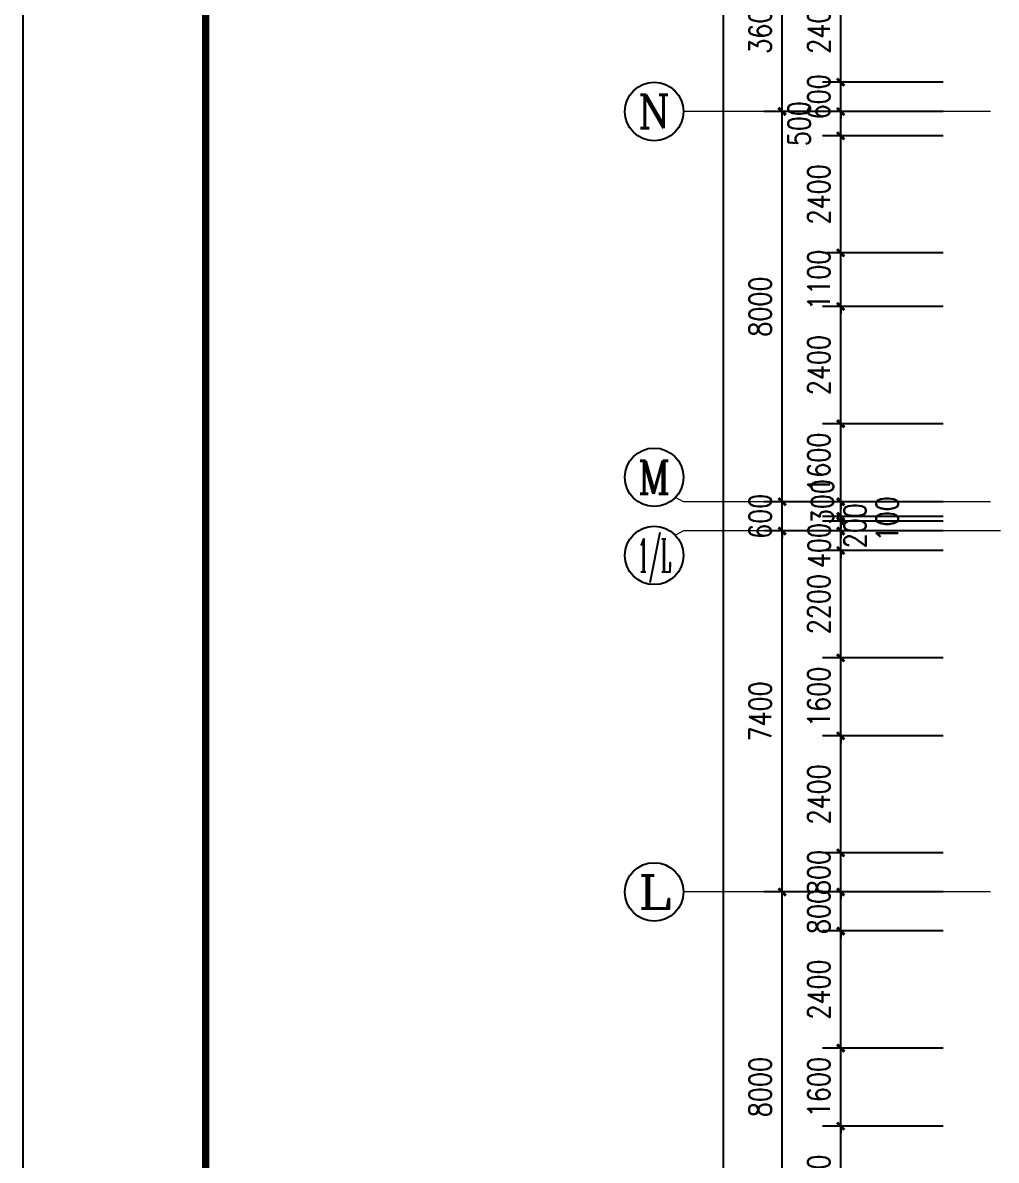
# Model space of a CAD drawing. Extents: x 1417642 to 3570900, y 124798 to 1191112.
# Drawn here: x 1417642 to 1437594, y 714033 to 737352 of the extents above; entities that cross this region are included whole.
import ezdxf
from ezdxf.enums import TextEntityAlignment as Align

# ---------------------------------------------------------------- set-up
doc = ezdxf.new("R2010")
doc.units = 0
doc.header["$LTSCALE"] = 1000
doc.header["$MEASUREMENT"] = 0
doc.linetypes.add('DOTE', pattern=[2.42, 2, -0.2, 0.02, -0.2])
doc.layers.get('0').update_dxf_attribs({"linetype": 'CONTINUOUS'})
doc.layers.get('Defpoints').update_dxf_attribs({"linetype": 'CONTINUOUS'})
for name, color, linetype in [('AXIS', 3, 'CONTINUOUS'), ('AXIS_TEXT', 7, 'CONTINUOUS'), ('DOTE', 1, 'DOTE'), ('PUB_DIM', 3, 'CONTINUOUS'), ('PUB_TITLE', 4, 'CONTINUOUS')]:
    doc.layers.add(name, color=color, linetype=linetype)
doc.styles.add('_TCH_AXIS', font='COMPLEX', dxfattribs={"bigfont": 'GBCBIG'})
doc.styles.add('DIM_FONT', font='SIMPLEX.shx', dxfattribs={"width": 0.8})
doc.dimstyles.new('DIMN150', dxfattribs={"dimscale": 1.5, "dimtxt": 300, "dimasz": 100, "dimexe": 250, "dimexo": 300, "dimgap": 150, "dimtad": 1, "dimdec": 0, "dimzin": 0, "dimdsep": 46, "dimtxsty": 'DIM_FONT', "dimblk": 'ARCHTICK', "dimcen": 0.09, "dimdle": 1.5, "dimclrt": 7, "dimazin": 2, "dimtfac": 1, "dimtdec": 0, "dimtix": 1, "dimtmove": 2, "dimatfit": 3, "dimldrblk": 'ARCHTICK', "dimfxl": 1, "dimtolj": 1, "dimtzin": 0, "dimarcsym": 0})

# ---------------------------------------------------------------- blocks, each defined once
blk = doc.blocks.new('_ArchTick')
at = {"color": 0, "linetype": 'ByBlock', "const_width": 0.4}
blk.add_lwpolyline([(-0.5, -0.5), (0.5, 0.5)], dxfattribs=at)
blk = doc.blocks.new('*D3826')
at = {"layer": 'Defpoints', "color": 0}
for p in [(1434406, 738533), (1436955, 738533), (1436955, 736133)]:
    blk.add_point(p, dxfattribs=at)
at = {"layer": 'PUB_DIM', "color": 0, "lineweight": -2}
for p, q in [((1436505, 738533), (1434031, 738533)), ((1434406, 736131), (1434406, 738535)), ((1436505, 736133), (1434031, 736133))]:
    blk.add_line(p, q, dxfattribs=at)
at = {"layer": 'PUB_DIM', "color": 0, "lineweight": -2, "xscale": 150, "yscale": 150, "zscale": 150}
for p, rotation in [((1434406, 738533), 90), ((1434406, 736133), 270)]:
    blk.add_blockref('_ArchTick', p, dxfattribs=dict(at, rotation=rotation))
at = {"layer": 'PUB_DIM', "color": 7, "insert": (1433956, 737333), "char_height": 450, "attachment_point": 5, "rotation": 90, "style": 'DIM_FONT'}
blk.add_mtext('\\A1;2400', dxfattribs=at)
blk = doc.blocks.new('*D3827')
at = {"layer": 'Defpoints', "color": 0}
for p in [(1434406, 736133), (1436955, 736133), (1436955, 735533)]:
    blk.add_point(p, dxfattribs=at)
at = {"layer": 'PUB_DIM', "color": 0, "lineweight": -2}
for p, q in [((1434406, 736133), (1434406, 736283)), ((1436505, 736133), (1434031, 736133)), ((1434406, 735533), (1434406, 736133)), ((1436505, 735533), (1434031, 735533)), ((1434406, 735533), (1434406, 735383))]:
    blk.add_line(p, q, dxfattribs=at)
at = {"layer": 'PUB_DIM', "color": 0, "lineweight": -2, "xscale": 150, "yscale": 150, "zscale": 150}
for p, rotation in [((1434406, 736133), 270), ((1434406, 735533), 90)]:
    blk.add_blockref('_ArchTick', p, dxfattribs=dict(at, rotation=rotation))
at = {"layer": 'PUB_DIM', "color": 7, "insert": (1433956, 735833), "char_height": 450, "attachment_point": 5, "rotation": 90, "style": 'DIM_FONT'}
blk.add_mtext('\\A1;600', dxfattribs=at)
blk = doc.blocks.new('*D3828')
at = {"layer": 'Defpoints', "color": 0}
for p in [(1434406, 735533), (1436955, 735533), (1436955, 735033)]:
    blk.add_point(p, dxfattribs=at)
at = {"layer": 'PUB_DIM', "color": 0, "lineweight": -2}
for p, q in [((1436505, 735533), (1434031, 735533)), ((1434406, 735031), (1434406, 735535)), ((1436505, 735033), (1434031, 735033))]:
    blk.add_line(p, q, dxfattribs=at)
at = {"layer": 'PUB_DIM', "color": 0, "lineweight": -2, "xscale": 150, "yscale": 150, "zscale": 150}
for p, rotation in [((1434406, 735533), 90), ((1434406, 735033), 270)]:
    blk.add_blockref('_ArchTick', p, dxfattribs=dict(at, rotation=rotation))
at = {"layer": 'PUB_DIM', "color": 7, "insert": (1433555, 735283), "char_height": 450, "attachment_point": 5, "rotation": 90, "style": 'DIM_FONT'}
blk.add_mtext('\\A1;500', dxfattribs=at)
blk = doc.blocks.new('*D3829')
at = {"layer": 'Defpoints', "color": 0}
for p in [(1434406, 735033), (1436955, 735033), (1436955, 732633)]:
    blk.add_point(p, dxfattribs=at)
at = {"layer": 'PUB_DIM', "color": 0, "lineweight": -2}
for p, q in [((1436505, 735033), (1434031, 735033)), ((1434406, 732631), (1434406, 735035)), ((1436505, 732633), (1434031, 732633))]:
    blk.add_line(p, q, dxfattribs=at)
at = {"layer": 'PUB_DIM', "color": 0, "lineweight": -2, "xscale": 150, "yscale": 150, "zscale": 150}
for p, rotation in [((1434406, 735033), 90), ((1434406, 732633), 270)]:
    blk.add_blockref('_ArchTick', p, dxfattribs=dict(at, rotation=rotation))
at = {"layer": 'PUB_DIM', "color": 7, "insert": (1433956, 733833), "char_height": 450, "attachment_point": 5, "rotation": 90, "style": 'DIM_FONT'}
blk.add_mtext('\\A1;2400', dxfattribs=at)
blk = doc.blocks.new('*D3830')
at = {"layer": 'Defpoints', "color": 0}
for p in [(1434406, 732633), (1436955, 732633), (1436955, 731533)]:
    blk.add_point(p, dxfattribs=at)
at = {"layer": 'PUB_DIM', "color": 0, "lineweight": -2}
for p, q in [((1434406, 732633), (1434406, 732783)), ((1436505, 732633), (1434031, 732633)), ((1434406, 731533), (1434406, 732633)), ((1436505, 731533), (1434031, 731533)), ((1434406, 731533), (1434406, 731383))]:
    blk.add_line(p, q, dxfattribs=at)
at = {"layer": 'PUB_DIM', "color": 0, "lineweight": -2, "xscale": 150, "yscale": 150, "zscale": 150}
for p, rotation in [((1434406, 732633), 270), ((1434406, 731533), 90)]:
    blk.add_blockref('_ArchTick', p, dxfattribs=dict(at, rotation=rotation))
at = {"layer": 'PUB_DIM', "color": 7, "insert": (1433956, 732083), "char_height": 450, "attachment_point": 5, "rotation": 90, "style": 'DIM_FONT'}
blk.add_mtext('\\A1;1100', dxfattribs=at)
blk = doc.blocks.new('*D3831')
at = {"layer": 'Defpoints', "color": 0}
for p in [(1434406, 731533), (1436955, 731533), (1436955, 729133)]:
    blk.add_point(p, dxfattribs=at)
at = {"layer": 'PUB_DIM', "color": 0, "lineweight": -2}
for p, q in [((1436505, 731533), (1434031, 731533)), ((1434406, 729131), (1434406, 731535)), ((1436505, 729133), (1434031, 729133))]:
    blk.add_line(p, q, dxfattribs=at)
at = {"layer": 'PUB_DIM', "color": 0, "lineweight": -2, "xscale": 150, "yscale": 150, "zscale": 150}
for p, rotation in [((1434406, 731533), 90), ((1434406, 729133), 270)]:
    blk.add_blockref('_ArchTick', p, dxfattribs=dict(at, rotation=rotation))
at = {"layer": 'PUB_DIM', "color": 7, "insert": (1433956, 730333), "char_height": 450, "attachment_point": 5, "rotation": 90, "style": 'DIM_FONT'}
blk.add_mtext('\\A1;2400', dxfattribs=at)
blk = doc.blocks.new('*D3832')
at = {"layer": 'Defpoints', "color": 0}
for p in [(1434406, 729133), (1436955, 729133), (1436955, 727533)]:
    blk.add_point(p, dxfattribs=at)
at = {"layer": 'PUB_DIM', "color": 0, "lineweight": -2}
for p, q in [((1434406, 729133), (1434406, 729283)), ((1436505, 729133), (1434031, 729133)), ((1434406, 727533), (1434406, 729133)), ((1436505, 727533), (1434031, 727533)), ((1434406, 727533), (1434406, 727383))]:
    blk.add_line(p, q, dxfattribs=at)
at = {"layer": 'PUB_DIM', "color": 0, "lineweight": -2, "xscale": 150, "yscale": 150, "zscale": 150}
for p, rotation in [((1434406, 729133), 270), ((1434406, 727533), 90)]:
    blk.add_blockref('_ArchTick', p, dxfattribs=dict(at, rotation=rotation))
at = {"layer": 'PUB_DIM', "color": 7, "insert": (1433956, 728333), "char_height": 450, "attachment_point": 5, "rotation": 90, "style": 'DIM_FONT'}
blk.add_mtext('\\A1;1600', dxfattribs=at)
blk = doc.blocks.new('*D3833')
at = {"layer": 'Defpoints', "color": 0}
for p in [(1434406, 727533), (1436955, 727533), (1436955, 727233)]:
    blk.add_point(p, dxfattribs=at)
at = {"layer": 'PUB_DIM', "color": 0, "lineweight": -2}
for p, q in [((1434406, 727533), (1434406, 727683)), ((1436505, 727533), (1434031, 727533)), ((1434406, 727233), (1434406, 727533)), ((1436505, 727233), (1434031, 727233)), ((1434406, 727233), (1434406, 727083))]:
    blk.add_line(p, q, dxfattribs=at)
at = {"layer": 'PUB_DIM', "color": 0, "lineweight": -2, "xscale": 150, "yscale": 150, "zscale": 150}
for p, rotation in [((1434406, 727533), 270), ((1434406, 727233), 90)]:
    blk.add_blockref('_ArchTick', p, dxfattribs=dict(at, rotation=rotation))
at = {"layer": 'PUB_DIM', "color": 7, "insert": (1434031, 727533), "char_height": 450, "attachment_point": 5, "rotation": 90, "style": 'DIM_FONT'}
blk.add_mtext('\\A1;300', dxfattribs=at)
blk = doc.blocks.new('*D3834')
at = {"layer": 'Defpoints', "color": 0}
for p in [(1434406, 727233), (1436955, 727233), (1436955, 727133)]:
    blk.add_point(p, dxfattribs=at)
at = {"layer": 'PUB_DIM', "color": 0, "lineweight": -2}
for p, q in [((1434406, 727233), (1434406, 727383)), ((1436505, 727233), (1434031, 727233)), ((1436505, 727133), (1434031, 727133)), ((1434406, 727133), (1434406, 727233)), ((1434406, 727133), (1434406, 726983))]:
    blk.add_line(p, q, dxfattribs=at)
at = {"layer": 'PUB_DIM', "color": 0, "lineweight": -2, "xscale": 150, "yscale": 150, "zscale": 150}
for p, rotation in [((1434406, 727233), 270), ((1434406, 727133), 90)]:
    blk.add_blockref('_ArchTick', p, dxfattribs=dict(at, rotation=rotation))
at = {"layer": 'PUB_DIM', "color": 7, "insert": (1435358, 727183), "char_height": 450, "attachment_point": 5, "rotation": 90, "style": 'DIM_FONT'}
blk.add_mtext('\\A1;100', dxfattribs=at)
blk = doc.blocks.new('*D3835')
at = {"layer": 'Defpoints', "color": 0}
for p in [(1434406, 727133), (1436955, 727133), (1436955, 726933)]:
    blk.add_point(p, dxfattribs=at)
at = {"layer": 'PUB_DIM', "color": 0, "lineweight": -2}
for p, q in [((1436505, 727133), (1434031, 727133)), ((1434406, 727133), (1434406, 727283)), ((1434406, 726933), (1434406, 727133)), ((1436505, 726933), (1434031, 726933)), ((1434406, 726933), (1434406, 726783))]:
    blk.add_line(p, q, dxfattribs=at)
at = {"layer": 'PUB_DIM', "color": 0, "lineweight": -2, "xscale": 150, "yscale": 150, "zscale": 150}
for p, rotation in [((1434406, 727133), 270), ((1434406, 726933), 90)]:
    blk.add_blockref('_ArchTick', p, dxfattribs=dict(at, rotation=rotation))
at = {"layer": 'PUB_DIM', "color": 7, "insert": (1434699, 727041), "char_height": 450, "attachment_point": 5, "rotation": 90, "style": 'DIM_FONT'}
blk.add_mtext('\\A1;200', dxfattribs=at)
blk = doc.blocks.new('*D3836')
at = {"layer": 'Defpoints', "color": 0}
for p in [(1434406, 726933), (1436955, 726933), (1436955, 726533)]:
    blk.add_point(p, dxfattribs=at)
at = {"layer": 'PUB_DIM', "color": 0, "lineweight": -2}
for p, q in [((1434406, 726933), (1434406, 727083)), ((1436505, 726933), (1434031, 726933)), ((1434406, 726533), (1434406, 726933)), ((1436505, 726533), (1434031, 726533)), ((1434406, 726533), (1434406, 726383))]:
    blk.add_line(p, q, dxfattribs=at)
at = {"layer": 'PUB_DIM', "color": 0, "lineweight": -2, "xscale": 150, "yscale": 150, "zscale": 150}
for p, rotation in [((1434406, 726933), 270), ((1434406, 726533), 90)]:
    blk.add_blockref('_ArchTick', p, dxfattribs=dict(at, rotation=rotation))
at = {"layer": 'PUB_DIM', "color": 7, "insert": (1433963, 726633), "char_height": 450, "attachment_point": 5, "rotation": 90, "style": 'DIM_FONT'}
blk.add_mtext('\\A1;400', dxfattribs=at)
blk = doc.blocks.new('*D3837')
at = {"layer": 'Defpoints', "color": 0}
for p in [(1434406, 726533), (1436955, 726533), (1436955, 724333)]:
    blk.add_point(p, dxfattribs=at)
at = {"layer": 'PUB_DIM', "color": 0, "lineweight": -2}
for p, q in [((1436505, 726533), (1434031, 726533)), ((1434406, 724331), (1434406, 726535)), ((1436505, 724333), (1434031, 724333))]:
    blk.add_line(p, q, dxfattribs=at)
at = {"layer": 'PUB_DIM', "color": 0, "lineweight": -2, "xscale": 150, "yscale": 150, "zscale": 150}
for p, rotation in [((1434406, 726533), 90), ((1434406, 724333), 270)]:
    blk.add_blockref('_ArchTick', p, dxfattribs=dict(at, rotation=rotation))
at = {"layer": 'PUB_DIM', "color": 7, "insert": (1433956, 725433), "char_height": 450, "attachment_point": 5, "rotation": 90, "style": 'DIM_FONT'}
blk.add_mtext('\\A1;2200', dxfattribs=at)
blk = doc.blocks.new('*D3838')
at = {"layer": 'Defpoints', "color": 0}
for p in [(1434406, 724333), (1436955, 724333), (1436955, 722733)]:
    blk.add_point(p, dxfattribs=at)
at = {"layer": 'PUB_DIM', "color": 0, "lineweight": -2}
for p, q in [((1436505, 724333), (1434031, 724333)), ((1434406, 724333), (1434406, 724483)), ((1434406, 722733), (1434406, 724333)), ((1436505, 722733), (1434031, 722733)), ((1434406, 722733), (1434406, 722583))]:
    blk.add_line(p, q, dxfattribs=at)
at = {"layer": 'PUB_DIM', "color": 0, "lineweight": -2, "xscale": 150, "yscale": 150, "zscale": 150}
for p, rotation in [((1434406, 724333), 270), ((1434406, 722733), 90)]:
    blk.add_blockref('_ArchTick', p, dxfattribs=dict(at, rotation=rotation))
at = {"layer": 'PUB_DIM', "color": 7, "insert": (1433956, 723533), "char_height": 450, "attachment_point": 5, "rotation": 90, "style": 'DIM_FONT'}
blk.add_mtext('\\A1;1600', dxfattribs=at)
blk = doc.blocks.new('*D3839')
at = {"layer": 'Defpoints', "color": 0}
for p in [(1434406, 722733), (1436955, 722733), (1436955, 720333)]:
    blk.add_point(p, dxfattribs=at)
at = {"layer": 'PUB_DIM', "color": 0, "lineweight": -2}
for p, q in [((1436505, 722733), (1434031, 722733)), ((1434406, 720331), (1434406, 722735)), ((1436505, 720333), (1434031, 720333))]:
    blk.add_line(p, q, dxfattribs=at)
at = {"layer": 'PUB_DIM', "color": 0, "lineweight": -2, "xscale": 150, "yscale": 150, "zscale": 150}
for p, rotation in [((1434406, 722733), 90), ((1434406, 720333), 270)]:
    blk.add_blockref('_ArchTick', p, dxfattribs=dict(at, rotation=rotation))
at = {"layer": 'PUB_DIM', "color": 7, "insert": (1433956, 721533), "char_height": 450, "attachment_point": 5, "rotation": 90, "style": 'DIM_FONT'}
blk.add_mtext('\\A1;2400', dxfattribs=at)
blk = doc.blocks.new('*D3840')
at = {"layer": 'Defpoints', "color": 0}
for p in [(1434406, 720333), (1436955, 720333), (1436955, 719533)]:
    blk.add_point(p, dxfattribs=at)
at = {"layer": 'PUB_DIM', "color": 0, "lineweight": -2}
for p, q in [((1436505, 720333), (1434031, 720333)), ((1434406, 720333), (1434406, 720483)), ((1434406, 719533), (1434406, 720333)), ((1436505, 719533), (1434031, 719533)), ((1434406, 719533), (1434406, 719383))]:
    blk.add_line(p, q, dxfattribs=at)
at = {"layer": 'PUB_DIM', "color": 0, "lineweight": -2, "xscale": 150, "yscale": 150, "zscale": 150}
for p, rotation in [((1434406, 720333), 270), ((1434406, 719533), 90)]:
    blk.add_blockref('_ArchTick', p, dxfattribs=dict(at, rotation=rotation))
at = {"layer": 'PUB_DIM', "color": 7, "insert": (1433956, 719933), "char_height": 450, "attachment_point": 5, "rotation": 90, "style": 'DIM_FONT'}
blk.add_mtext('\\A1;800', dxfattribs=at)
blk = doc.blocks.new('*D3841')
at = {"layer": 'Defpoints', "color": 0}
for p in [(1434406, 719533), (1436955, 719533), (1436955, 718733)]:
    blk.add_point(p, dxfattribs=at)
at = {"layer": 'PUB_DIM', "color": 0, "lineweight": -2}
for p, q in [((1434406, 719533), (1434406, 719683)), ((1436505, 719533), (1434031, 719533)), ((1434406, 718733), (1434406, 719533)), ((1436505, 718733), (1434031, 718733)), ((1434406, 718733), (1434406, 718583))]:
    blk.add_line(p, q, dxfattribs=at)
at = {"layer": 'PUB_DIM', "color": 0, "lineweight": -2, "xscale": 150, "yscale": 150, "zscale": 150}
for p, rotation in [((1434406, 719533), 270), ((1434406, 718733), 90)]:
    blk.add_blockref('_ArchTick', p, dxfattribs=dict(at, rotation=rotation))
at = {"layer": 'PUB_DIM', "color": 7, "insert": (1433956, 719133), "char_height": 450, "attachment_point": 5, "rotation": 90, "style": 'DIM_FONT'}
blk.add_mtext('\\A1;800', dxfattribs=at)
blk = doc.blocks.new('*D3842')
at = {"layer": 'Defpoints', "color": 0}
for p in [(1434406, 718733), (1436955, 718733), (1436955, 716333)]:
    blk.add_point(p, dxfattribs=at)
at = {"layer": 'PUB_DIM', "color": 0, "lineweight": -2}
for p, q in [((1436505, 718733), (1434031, 718733)), ((1434406, 716331), (1434406, 718735)), ((1436505, 716333), (1434031, 716333))]:
    blk.add_line(p, q, dxfattribs=at)
at = {"layer": 'PUB_DIM', "color": 0, "lineweight": -2, "xscale": 150, "yscale": 150, "zscale": 150}
for p, rotation in [((1434406, 718733), 90), ((1434406, 716333), 270)]:
    blk.add_blockref('_ArchTick', p, dxfattribs=dict(at, rotation=rotation))
at = {"layer": 'PUB_DIM', "color": 7, "insert": (1433956, 717533), "char_height": 450, "attachment_point": 5, "rotation": 90, "style": 'DIM_FONT'}
blk.add_mtext('\\A1;2400', dxfattribs=at)
blk = doc.blocks.new('*D3843')
at = {"layer": 'Defpoints', "color": 0}
for p in [(1434406, 716333), (1436955, 716333), (1436955, 714733)]:
    blk.add_point(p, dxfattribs=at)
at = {"layer": 'PUB_DIM', "color": 0, "lineweight": -2}
for p, q in [((1434406, 716333), (1434406, 716483)), ((1436505, 716333), (1434031, 716333)), ((1434406, 714733), (1434406, 716333)), ((1436505, 714733), (1434031, 714733)), ((1434406, 714733), (1434406, 714583))]:
    blk.add_line(p, q, dxfattribs=at)
at = {"layer": 'PUB_DIM', "color": 0, "lineweight": -2, "xscale": 150, "yscale": 150, "zscale": 150}
for p, rotation in [((1434406, 716333), 270), ((1434406, 714733), 90)]:
    blk.add_blockref('_ArchTick', p, dxfattribs=dict(at, rotation=rotation))
at = {"layer": 'PUB_DIM', "color": 7, "insert": (1433956, 715533), "char_height": 450, "attachment_point": 5, "rotation": 90, "style": 'DIM_FONT'}
blk.add_mtext('\\A1;1600', dxfattribs=at)
blk = doc.blocks.new('*D3844')
at = {"layer": 'Defpoints', "color": 0}
for p in [(1434406, 714733), (1436955, 714733), (1436955, 712333)]:
    blk.add_point(p, dxfattribs=at)
at = {"layer": 'PUB_DIM', "color": 0, "lineweight": -2}
for p, q in [((1436505, 714733), (1434031, 714733)), ((1434406, 712331), (1434406, 714735)), ((1436505, 712333), (1434031, 712333))]:
    blk.add_line(p, q, dxfattribs=at)
at = {"layer": 'PUB_DIM', "color": 0, "lineweight": -2, "xscale": 150, "yscale": 150, "zscale": 150}
for p, rotation in [((1434406, 714733), 90), ((1434406, 712333), 270)]:
    blk.add_blockref('_ArchTick', p, dxfattribs=dict(at, rotation=rotation))
at = {"layer": 'PUB_DIM', "color": 7, "insert": (1433956, 713533), "char_height": 450, "attachment_point": 5, "rotation": 90, "style": 'DIM_FONT'}
blk.add_mtext('\\A1;2400', dxfattribs=at)
blk = doc.blocks.new('*D4016')
at = {"layer": 'Defpoints', "color": 0}
for p in [(1432006, 749533), (1436276, 749533), (1436276, 648533)]:
    blk.add_point(p, dxfattribs=at)
at = {"layer": 'PUB_DIM', "color": 0, "lineweight": -2}
for p, q in [((1435826, 749533), (1431631, 749533)), ((1432006, 648531), (1432006, 749535)), ((1435826, 648533), (1431631, 648533))]:
    blk.add_line(p, q, dxfattribs=at)
at = {"layer": 'PUB_DIM', "color": 0, "lineweight": -2, "xscale": 150, "yscale": 150, "zscale": 150}
for p, rotation in [((1432006, 749533), 90), ((1432006, 648533), 270)]:
    blk.add_blockref('_ArchTick', p, dxfattribs=dict(at, rotation=rotation))
at = {"layer": 'PUB_DIM', "color": 7, "insert": (1431556, 699033), "char_height": 450, "attachment_point": 5, "rotation": 90, "style": 'DIM_FONT'}
blk.add_mtext('\\A1;101000', dxfattribs=at)
blk = doc.blocks.new('*D4042')
at = {"layer": 'AXIS', "color": 0, "lineweight": -2}
for p, q in [((1436307, 739133), (1432831, 739133)), ((1433206, 735531), (1433206, 739135)), ((1436307, 735533), (1432831, 735533))]:
    blk.add_line(p, q, dxfattribs=at)
at = {"layer": 'Defpoints', "color": 0}
for p in [(1433206, 739133), (1436757, 739133), (1436757, 735533)]:
    blk.add_point(p, dxfattribs=at)
at = {"layer": 'AXIS', "color": 0, "lineweight": -2, "xscale": 150, "yscale": 150, "zscale": 150}
for p, rotation in [((1433206, 739133), 90), ((1433206, 735533), 270)]:
    blk.add_blockref('_ArchTick', p, dxfattribs=dict(at, rotation=rotation))
at = {"layer": 'AXIS', "color": 7, "insert": (1432756, 737333), "char_height": 450, "attachment_point": 5, "rotation": 90, "style": 'DIM_FONT'}
blk.add_mtext('\\A1;3600', dxfattribs=at)
blk = doc.blocks.new('*D4043')
at = {"layer": 'AXIS', "color": 0, "lineweight": -2}
for p, q in [((1436307, 735533), (1432831, 735533)), ((1433206, 727531), (1433206, 735535)), ((1436307, 727533), (1432831, 727533))]:
    blk.add_line(p, q, dxfattribs=at)
at = {"layer": 'Defpoints', "color": 0}
for p in [(1433206, 735533), (1436757, 735533), (1436757, 727533)]:
    blk.add_point(p, dxfattribs=at)
at = {"layer": 'AXIS', "color": 0, "lineweight": -2, "xscale": 150, "yscale": 150, "zscale": 150}
for p, rotation in [((1433206, 735533), 90), ((1433206, 727533), 270)]:
    blk.add_blockref('_ArchTick', p, dxfattribs=dict(at, rotation=rotation))
at = {"layer": 'AXIS', "color": 7, "insert": (1432756, 731533), "char_height": 450, "attachment_point": 5, "rotation": 90, "style": 'DIM_FONT'}
blk.add_mtext('\\A1;8000', dxfattribs=at)
blk = doc.blocks.new('*D4044')
at = {"layer": 'AXIS', "color": 0, "lineweight": -2}
for p, q in [((1433206, 727533), (1433206, 727683)), ((1436307, 727533), (1432831, 727533)), ((1433206, 726933), (1433206, 727533)), ((1436307, 726933), (1432831, 726933)), ((1433206, 726933), (1433206, 726783))]:
    blk.add_line(p, q, dxfattribs=at)
at = {"layer": 'Defpoints', "color": 0}
for p in [(1433206, 727533), (1436757, 727533), (1436757, 726933)]:
    blk.add_point(p, dxfattribs=at)
at = {"layer": 'AXIS', "color": 0, "lineweight": -2, "xscale": 150, "yscale": 150, "zscale": 150}
for p, rotation in [((1433206, 727533), 270), ((1433206, 726933), 90)]:
    blk.add_blockref('_ArchTick', p, dxfattribs=dict(at, rotation=rotation))
at = {"layer": 'AXIS', "color": 7, "insert": (1432756, 727233), "char_height": 450, "attachment_point": 5, "rotation": 90, "style": 'DIM_FONT'}
blk.add_mtext('\\A1;600', dxfattribs=at)
blk = doc.blocks.new('*D4045')
at = {"layer": 'AXIS', "color": 0, "lineweight": -2}
for p, q in [((1436307, 726933), (1432831, 726933)), ((1433206, 719531), (1433206, 726935)), ((1436307, 719533), (1432831, 719533))]:
    blk.add_line(p, q, dxfattribs=at)
at = {"layer": 'Defpoints', "color": 0}
for p in [(1433206, 726933), (1436757, 726933), (1436757, 719533)]:
    blk.add_point(p, dxfattribs=at)
at = {"layer": 'AXIS', "color": 0, "lineweight": -2, "xscale": 150, "yscale": 150, "zscale": 150}
for p, rotation in [((1433206, 726933), 90), ((1433206, 719533), 270)]:
    blk.add_blockref('_ArchTick', p, dxfattribs=dict(at, rotation=rotation))
at = {"layer": 'AXIS', "color": 7, "insert": (1432756, 723233), "char_height": 450, "attachment_point": 5, "rotation": 90, "style": 'DIM_FONT'}
blk.add_mtext('\\A1;7400', dxfattribs=at)
blk = doc.blocks.new('*D4046')
at = {"layer": 'AXIS', "color": 0, "lineweight": -2}
for p, q in [((1436307, 719533), (1432831, 719533)), ((1433206, 711531), (1433206, 719535)), ((1436307, 711533), (1432831, 711533))]:
    blk.add_line(p, q, dxfattribs=at)
at = {"layer": 'Defpoints', "color": 0}
for p in [(1433206, 719533), (1436757, 719533), (1436757, 711533)]:
    blk.add_point(p, dxfattribs=at)
at = {"layer": 'AXIS', "color": 0, "lineweight": -2, "xscale": 150, "yscale": 150, "zscale": 150}
for p, rotation in [((1433206, 719533), 90), ((1433206, 711533), 270)]:
    blk.add_blockref('_ArchTick', p, dxfattribs=dict(at, rotation=rotation))
at = {"layer": 'AXIS', "color": 7, "insert": (1432756, 715533), "char_height": 450, "attachment_point": 5, "rotation": 90, "style": 'DIM_FONT'}
blk.add_mtext('\\A1;8000', dxfattribs=at)

msp = doc.modelspace()

# ---------------------------------------------------------------- linework, layer by layer
at = {"layer": 'AXIS', "lineweight": 0}
for p, q in [((1437476, 735533.2, 0), (1431184.3, 735533.2, 0)), ((1431184.3, 727533.2, 0), (1431017.1, 727617.7, 0)), ((1437476, 727533.2, 0), (1431184.3, 727533.2, 0)), ((1431184.3, 726933.2, 0), (1431017.1, 726848.8, 0)), ((1437476, 726933.2, 0), (1431184.3, 726933.2, 0)), ((1437476, 719533.2, 0), (1431184.3, 719533.2, 0))]:
    msp.add_line(p, q, dxfattribs=at)
at = {"layer": 'AXIS'}
for centre in [(1430584.3, 735533.2), (1430584.3, 728033.2), (1430584.3, 726433.2), (1430584.3, 719533.2)]:
    msp.add_circle(centre, 600, dxfattribs=at)
at = {"layer": 'DOTE', "lineweight": 0, "elevation": 0}
msp.add_lwpolyline([(1469140.6, 726933.2), (1432536.2, 726933.2)], dxfattribs=at)
at = {"layer": 'PUB_TITLE'}
msp.add_lwpolyline([(1417642.3, 635398.4), (1618342.3, 635398.4), (1618342.3, 761548.4), (1417642.3, 761548.4)], close=True, dxfattribs=at)
at = {"layer": 'PUB_TITLE', "const_width": 150}
msp.add_lwpolyline([(1421392.3, 636898.4), (1616842.3, 636898.4), (1616842.3, 760048.4), (1421392.3, 760048.4)], close=True, dxfattribs=at)

# ---------------------------------------------------------------- texts
at = {"layer": 'AXIS_TEXT', "style": '_TCH_AXIS'}
for s, height, width, p, p2 in [('N', 678.8, 1.105263, (1430244.9, 735193.8), (1430923.8, 735193.8)), ('1/L', 678.82, 0.403846, (1430244.9, 726093.8), (1430923.8, 726093.8)), ('L', 678.8, 1.4, (1430244.9, 719193.8), (1430923.8, 719193.8))]:
    msp.add_text(s, height=height, dxfattribs=dict(at, width=width)).set_placement(p, p2, align=Align.FIT)
msp.add_text('M', height=678.8, dxfattribs=at).set_placement((1430244.9, 727693.8), (1430923.8, 727693.8), align=Align.FIT)

# ---------------------------------------------------------------- dimensions: what is measured, and where the dimension line sits
at = {"layer": 'AXIS'}
for p1, p2, picture, middle in [((1436756.5, 735533.2), (1436756.5, 739133.2), '*D4042', (1432755.8, 737333.2)), ((1436756.5, 727533.2), (1436756.5, 735533.2), '*D4043', (1432755.8, 731533.2)), ((1436756.5, 726933.2), (1436756.5, 727533.2), '*D4044', (1432755.8, 727233.2)), ((1436756.5, 719533.2), (1436756.5, 726933.2), '*D4045', (1432755.8, 723233.2)), ((1436756.5, 711533.2), (1436756.5, 719533.2), '*D4046', (1432755.8, 715533.2))]:
    dim = msp.add_aligned_dim(p1=p1, p2=p2, distance=3550.7, dimstyle='DIMN150', dxfattribs=at)
    dim.commit()
    dim.dimension.update_dxf_attribs({"geometry": picture, "text_midpoint": middle})
at = {"layer": 'PUB_DIM'}
for p1, p2, distance, picture, middle in [((1436276.3, 648533.2), (1436276.3, 749533.2), 4270.4, '*D4016', (1431555.8, 699033.2)), ((1436954.9, 736133.2), (1436954.9, 738533.2), 2549, '*D3826', (1433955.8, 737333.2)), ((1436954.9, 735533.2), (1436954.9, 736133.2), 2549, '*D3827', (1433955.8, 735833.2)), ((1436954.9, 732633.2), (1436954.9, 735033.2), 2549, '*D3829', (1433955.8, 733833.2)), ((1436954.9, 731533.2), (1436954.9, 732633.2), 2549, '*D3830', (1433955.8, 732083.2)), ((1436954.9, 729133.2), (1436954.9, 731533.2), 2549, '*D3831', (1433955.8, 730333.2)), ((1436954.9, 727533.2), (1436954.9, 729133.2), 2549, '*D3832', (1433955.8, 728333.2)), ((1436954.9, 724333.2), (1436954.9, 726533.2), 2549, '*D3837', (1433955.8, 725433.2)), ((1436954.9, 722733.2), (1436954.9, 724333.2), 2549, '*D3838', (1433955.8, 723533.2)), ((1436954.9, 720333.2), (1436954.9, 722733.2), 2549, '*D3839', (1433955.8, 721533.2)), ((1436954.9, 719533.2), (1436954.9, 720333.2), 2549, '*D3840', (1433955.8, 719933.2)), ((1436954.9, 718733.2), (1436954.9, 719533.2), 2549, '*D3841', (1433955.8, 719133.2)), ((1436954.9, 716333.2), (1436954.9, 718733.2), 2549, '*D3842', (1433955.8, 717533.2)), ((1436954.9, 714733.2), (1436954.9, 716333.2), 2549, '*D3843', (1433955.8, 715533.2)), ((1436954.9, 712333.2), (1436954.9, 714733.2), 2549, '*D3844', (1433955.8, 713533.2))]:
    dim = msp.add_aligned_dim(p1=p1, p2=p2, distance=distance, dimstyle='DIMN150', dxfattribs=at)
    dim.commit()
    dim.dimension.update_dxf_attribs({"geometry": picture, "text_midpoint": middle})
for base, p1, p2, picture, middle in [((1434405.8, 735533.2), (1436954.9, 735033.2), (1436954.9, 735533.2), '*D3828', (1433554.6, 735283.2)), ((1434405.8, 727533.2), (1436954.9, 727233.2), (1436954.9, 727533.2), '*D3833', (1434030.8, 727533.2)), ((1434405.8, 727233.2), (1436954.9, 727133.2), (1436954.9, 727233.2), '*D3834', (1435358.2, 727183.2)), ((1434405.8, 727133.2), (1436954.9, 726933.2), (1436954.9, 727133.2), '*D3835', (1434699, 727040.8)), ((1434405.8, 726933.2), (1436954.9, 726533.2), (1436954.9, 726933.2), '*D3836', (1433963, 726633.2))]:
    dim = msp.add_linear_dim(base=base, p1=p1, p2=p2, angle=90, dimstyle='DIMN150', dxfattribs=at)
    dim.commit()
    dim.dimension.update_dxf_attribs({"geometry": picture, "text_midpoint": middle, "dimtype": 129})

doc.saveas('drawing.dxf')
